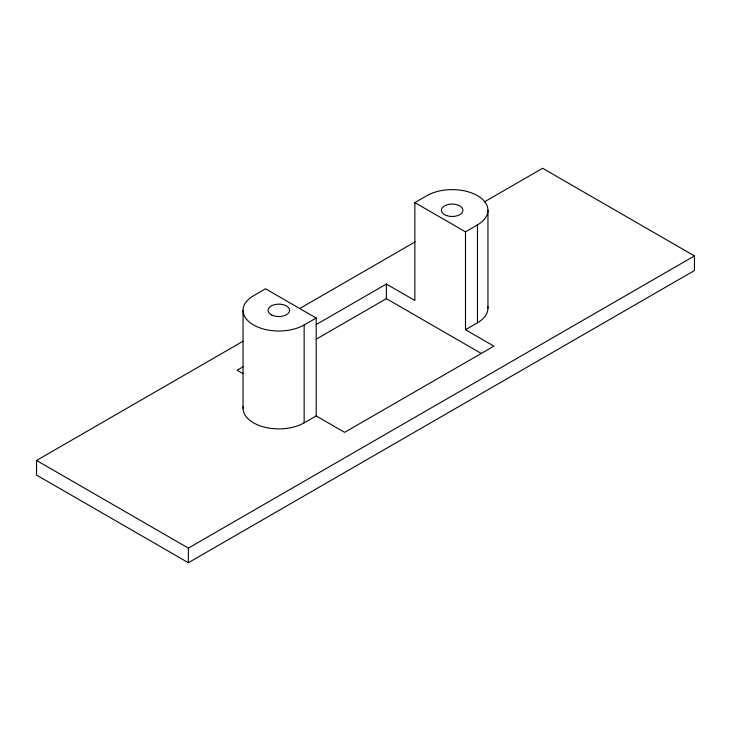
<?xml version="1.0" encoding="UTF-8"?>
<svg xmlns="http://www.w3.org/2000/svg" width="731" height="731" viewBox="0 0 731 731"><rect width="100%" height="100%" fill="white"/><g stroke="black" fill="none" stroke-linecap="round" stroke-linejoin="round"><path stroke-width="1.1" d="M243.14 406.792A35.782 20.66 0 0 0 263.992 427.032A35.782 20.66 0 0 0 304.142 422.838L316.212 415.93L344.621 432.341L493.918 346.147L465.501 329.736L465.501 231.855L477.471 224.883A35.782 20.66 0 0 0 477.91 195.926A35.782 20.66 0 0 0 427.763 195.168L414.861 202.615L414.861 300.496L386.379 284.057L316.176 324.582M465.501 329.736L477.471 322.764A35.782 20.66 0 0 0 487.86 306.718M484.306 201.948L542.63 168.276L694.45 255.932L694.45 270.543L188.37 562.724L36.55 475.068L36.55 460.457L243.131 341.185M299.472 308.665L415.117 241.897M243.012 366.825L237.082 370.251L242.966 373.642M316.176 339.193L386.379 298.659L481.089 353.347M36.55 460.457L188.37 548.113L694.45 255.932M316.212 318.049L265.499 288.772L253.529 295.744A35.782 20.66 0 0 0 253.529 324.957A35.782 20.66 0 0 0 304.142 324.957L316.212 318.049L316.212 415.93M414.861 202.615L465.501 231.855M487.952 210.281L487.952 308.162M477.471 224.883L477.471 322.764M386.379 284.057L386.379 298.659M304.142 324.957L304.142 422.838M243.048 310.346L243.048 408.227M188.37 548.113L188.37 562.724M446.796 215.645A10.737 6.195 0 0 0 462.906 210.281A10.737 6.195 0 0 0 446.796 204.908A10.737 6.195 0 0 0 446.796 215.645M271.758 315.006A10.737 6.195 0 0 0 289.366 311.552A10.737 6.195 0 0 0 275.377 304.48A10.737 6.195 0 0 0 271.758 315.006"/></g></svg>
